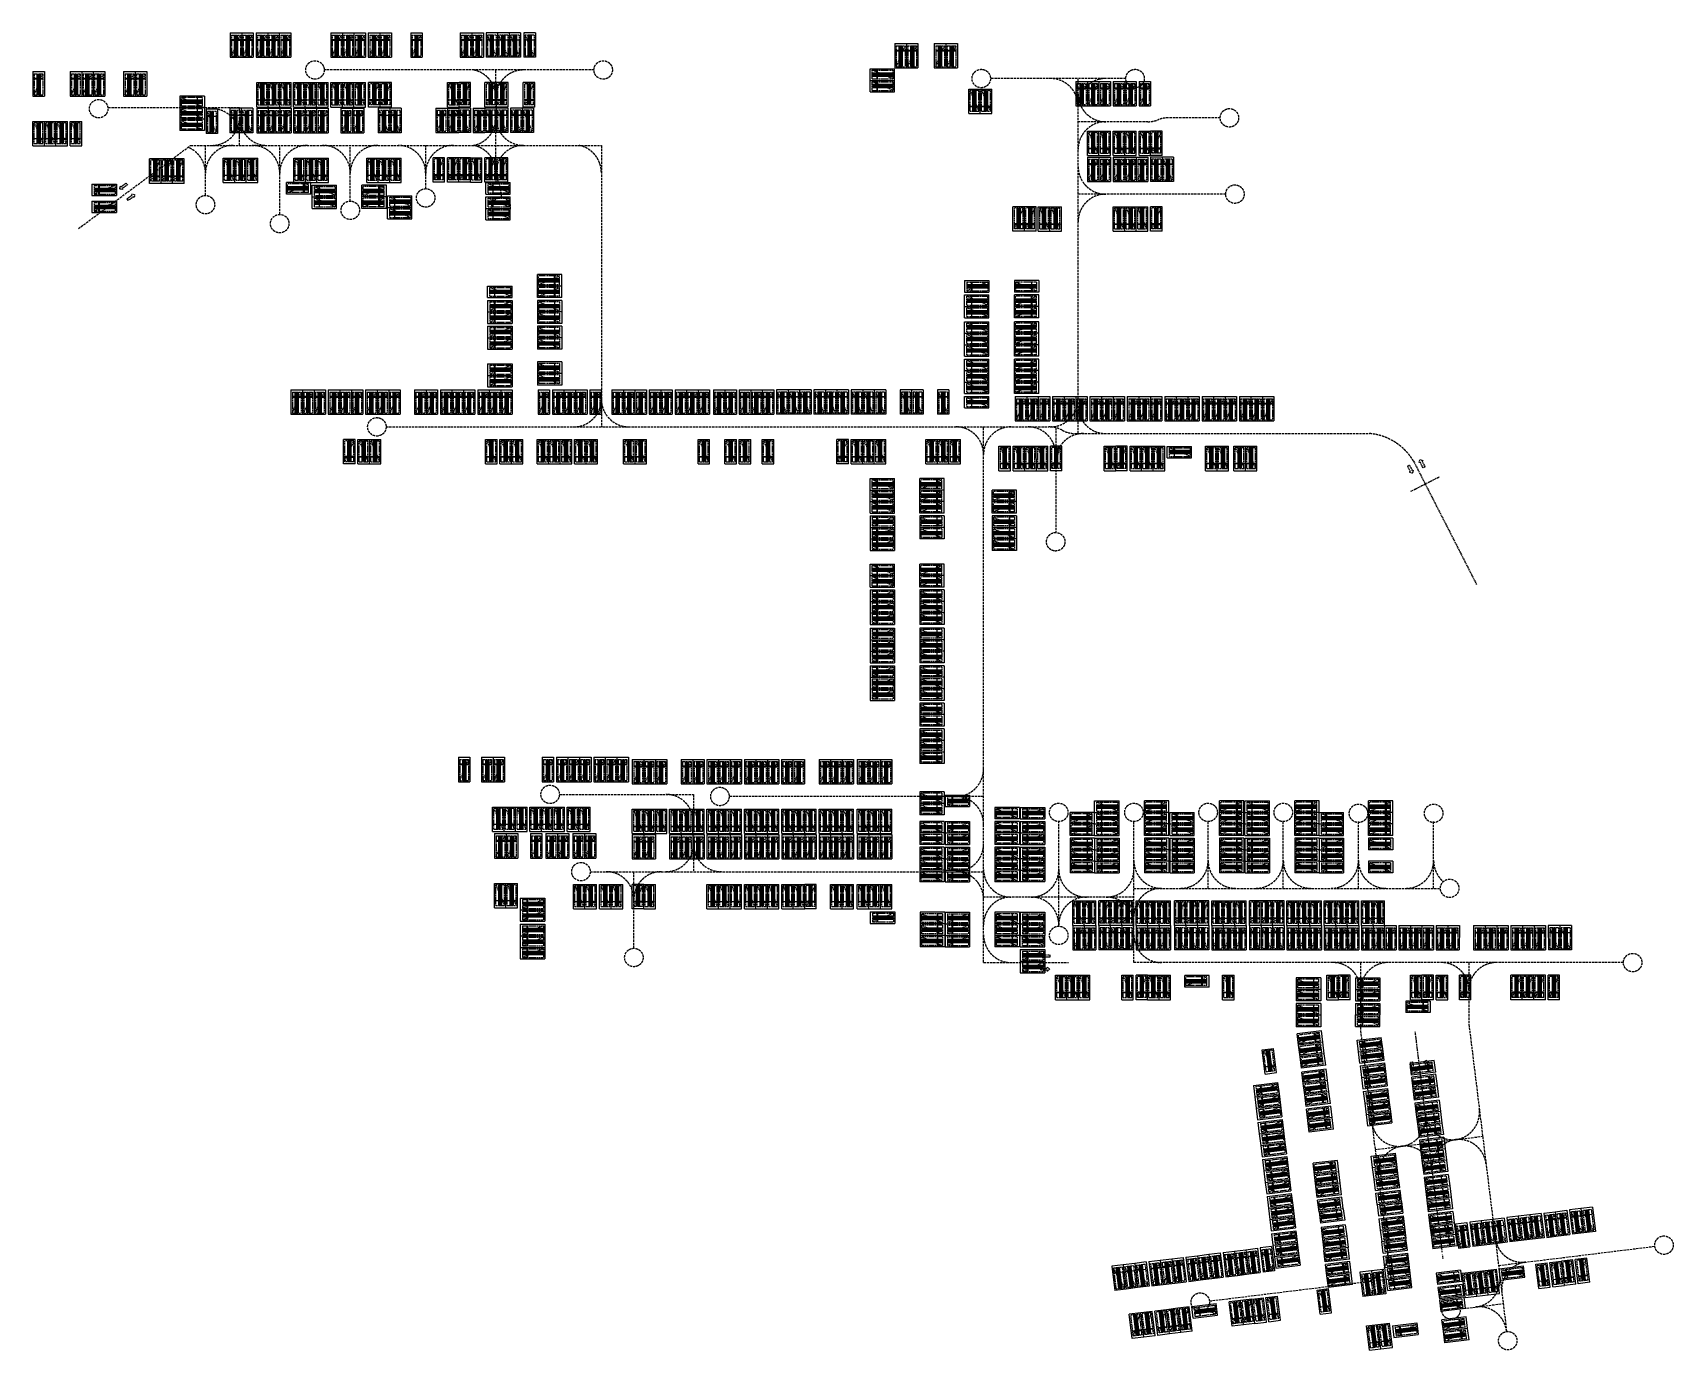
# Model space of a CAD drawing. Extents: x -1338203 to 1886333, y -530034 to 1031844.
# Drawn here: x 1530606 to 1886333, y 770 to 286350 of the extents above; entities that cross this region are included whole.
import ezdxf

# ---------------------------------------------------------------- set-up
doc = ezdxf.new("R2010")
doc.units = 0
doc.header["$LTSCALE"] = 1000
doc.header["$MEASUREMENT"] = 0
doc.linetypes.add('A-001-平面B2$0$__DASH', pattern=[0.35, 0.25, -0.1])
doc.linetypes.add('A-001-平面参照B1$0$DASH', pattern=[0.35, 0.25, -0.1])
for name, color, linetype in [('A-001-平面参照B1$0$0A-P-PKNG-LINE', 9, 'Continuous'), ('A-001-车位参照B1$0$A-001-车位参照B1$0$0A-P-PKNG-CAR(A)', 43, 'Continuous'), ('p-a-regular', 5, 'Continuous')]:
    doc.layers.add(name, color=color, linetype=linetype)

# ---------------------------------------------------------------- blocks, each defined once
blk = doc.blocks.new('A-001-平面参照B1')
at = {"layer": 'A-001-平面参照B1$0$0A-P-PKNG-LINE', "linetype": 'A-001-平面参照B1$0$DASH', "ltscale": 2}
for p, q in [((990921, -107410), (990921, -30450)), ((774126, -62986), (798465, -44940)), ((865785, -55503), (865785, -56240)), ((970421, -222093), (970421, -105960)), ((878427, -185636), (907521, -185636)), ((907521, -185636), (907521, -202386)), ((970421, -186086), (915243, -186086)), ((885105, -202386), (970421, -202386)), ((894581, -218993), (894581, -202386)), ((970421, -222093), (988871, -222093)), ((1075670, -222090), (1075670, -235503)), ((1075670, -235503), (1083846, -302081)), ((1055324, -262621), (1078648, -259756))]:
    blk.add_line(p, q, dxfattribs=at)
at = {"layer": 'A-001-平面参照B1$0$0A-P-PKNG-LINE', "linetype": 'A-001-平面参照B1$0$DASH'}
blk.add_line((1063665, -113401), (1077322, -140120), dxfattribs=at)
at = {"layer": 'A-001-平面参照B1$0$0A-P-PKNG-LINE', "linetype": 'A-001-平面参照B1$0$DASH', "ltscale": 2}
for points in [[(885929, -28590), (827431, -28590)], [(864671, -50940), (864671, -28590)], [(1001272, -30450), (971914, -30450)], [(809076, -44940), (809076, -36790), (780521, -36790)], [(798465, -44940), (887533, -44940), (887533, -105960)], [(801685, -55795), (801685, -44940)], [(817785, -59902), (817785, -44939)], [(833085, -57009), (833085, -44940)], [(849435, -54321), (849435, -44940)], [(1022921, -55510), (990921, -55510)], [(986065, -106144), (986065, -128874)], [(986721, -214194), (986721, -191540)], [(1109171, -222090), (1003021, -222090), (1003021, -191540)], [(1019121, -206000), (1019121, -191540)], [(1035421, -206000), (1035421, -191540)], [(1051721, -206000), (1051721, -191540)], [(1068021, -206000), (1068021, -191540)], [(1003021, -206000), (1069491, -206000)], [(1003021, -207893), (970421, -207893)], [(1052171, -222090), (1052171, -236949), (1058762, -290623)], [(1082087, -287759), (1115983, -283596)], [(1019399, -295457), (1058762, -290623)], [(1073774, -297172), (1083103, -296027)]]:
    blk.add_lwpolyline(points, dxfattribs=at)
for points in [[(1021736, -38967), (1010479, -38967, 0.0945352), (1008271, -39389, -0.0945352), (1006062, -39810), (990921, -39810)], [(840852, -105960), (984590, -105960, -0.1248118), (987449, -106685, 0.1248118), (990308, -107410), (1054121, -107410)]]:
    blk.add_lwpolyline(points, format="xyb", dxfattribs=at)
at = {"layer": 'A-001-平面参照B1$0$0A-P-PKNG-LINE', "linetype": 'A-001-平面参照B1$0$DASH'}
for points in [[(783090, -54418), (783213, -53747), (783352, -53934), (784479, -53098), (784756, -53472), (783629, -54308), (783768, -54495)], [(786324, -55587), (786201, -56258), (786062, -56071), (784935, -56907), (784658, -56533), (785785, -55697), (785647, -55510)], [(1065077, -113053), (1065718, -113286), (1065511, -113391), (1066150, -114641), (1065735, -114853), (1065096, -113603), (1064890, -113709)], [(1063422, -116035), (1062781, -115803), (1062988, -115697), (1062349, -114448), (1062764, -114236), (1063402, -115485), (1063609, -115379)], [(982855, -220661), (983354, -220196), (983354, -220428), (984757, -220428), (984757, -220894), (983354, -220894), (983354, -221126)], [(984757, -223526), (984258, -223992), (984258, -223759), (982855, -223759), (982855, -223294), (984258, -223293), (984258, -223061)], [(1063463, -245541), (1062940, -245103), (1063171, -245074), (1063000, -243682), (1063462, -243625), (1063633, -245018), (1063864, -244989)], [(1066386, -243266), (1066909, -243704), (1066678, -243732), (1066849, -245125), (1066387, -245182), (1066216, -243789), (1065985, -243817)], [(1067835, -281146), (1067313, -280708), (1067543, -280680), (1067372, -279287), (1067835, -279230), (1068006, -280623), (1068236, -280595)], [(1070759, -278871), (1071282, -279309), (1071051, -279338), (1071222, -280730), (1070760, -280787), (1070589, -279394), (1070358, -279423)]]:
    blk.add_lwpolyline(points, close=True, dxfattribs=at)
for points in [[(1063071, -119929), (1069304, -116743)], [(1067286, -263633), (1064039, -237079)], [(1069895, -284876), (1067286, -263633)], [(1070072, -286317), (1069964, -285437)]]:
    blk.add_lwpolyline(points, dxfattribs=at)
at = {"layer": 'A-001-平面参照B1$0$0A-P-PKNG-LINE', "linetype": 'A-001-平面参照B1$0$DASH', "ltscale": 2}
for centre in [(825431, -28590), (887929, -28590), (969914, -30450), (1003272, -30450), (778521, -36990), (1023736, -38967), (801685, -57795), (849435, -56321), (865785, -58240), (1024921, -55510), (817785, -61902), (833085, -59009), (838852, -105960), (986065, -130874), (876427, -185636), (913243, -186086), (986721, -189540), (1003021, -189540), (1019121, -189540), (1035421, -189540), (1051721, -189740), (1068021, -189740), (883105, -202386), (1071491, -206000), (986721, -216194), (894581, -220993), (1111171, -222090), (1117968, -283353), (1017414, -295700), (1071789, -297416), (1084090, -304066)]:
    blk.add_circle(centre, 2000, dxfattribs=at)
for centre, radius, start, end in [((858671, -34494), 6000, 0, 79.72739), ((870671, -34590), 6000, 90, 180), ((984921, -36447), 6000, 0, 90), ((996921, -36447), 6000, 90, 180), ((996921, -33810), 6000, 180, 270), ((803076, -42990), 6000, 0, 90), ((803076, -38940), 6000, 270, 0), ((815076, -38940), 6000, 180, 270), ((858671, -39036), 6000, 280.27261, 0), ((870671, -38940), 6000, 180, 270), ((996921, -45810), 6000, 90, 180), ((795685, -50940), 6000, 0, 68.38067), ((807685, -50940), 6000, 90, 180), ((811785, -50940), 6000, 0, 90), ((823785, -50940), 6000, 90, 180), ((827085, -50940), 6000, 0, 90), ((839085, -50940), 6000, 90, 180), ((843435, -50940), 6000, 0, 90), ((855435, -50940), 6000, 90, 180), ((858671, -50844), 6000, 0, 79.72739), ((870671, -50940), 6000, 90, 180), ((881533, -50844), 6000, 0, 79.72739), ((996921, -49513), 6000, 180, 270), ((870656, -50422), 6000, 180, 205.05257), ((859785, -55503), 6000, 0, 25.05257), ((996921, -61507), 6000, 90, 180), ((881533, -99960), 6000, 270, 360), ((893533, -99960), 6000, 180, 270), ((984878, -99967), 6000, 270, 0), ((996921, -101410), 6000, 180, 270), ((964421, -111960), 6000, 0, 90), ((976421, -111960), 6000, 90, 180), ((980065, -111960), 6000, 0, 90), ((992065, -113410), 6000, 90, 180), ((1053047, -119718), 12355, 30.75043, 85.01474), ((964421, -180086), 6000, 270, 0), ((901521, -191636), 6000, 0, 90), ((964421, -192086), 6000, 0, 90), ((901521, -196386), 6000, 270, 0), ((913521, -196386), 6000, 180, 270), ((964421, -196386), 6000, 270, 0), ((888581, -208386), 6000, 0, 90), ((900581, -208386), 6000, 90, 180), ((964421, -208386), 6000, 0, 90), ((976421, -201893), 6000, 180, 270), ((980721, -201893), 6000, 270, 0), ((992721, -201893), 6000, 180, 270), ((997021, -201893), 6000, 270, 0), ((1009021, -200000), 6000, 180, 270), ((1013121, -200000), 6000, 270, 0), ((1025121, -200000), 6000, 180, 270), ((1029421, -200000), 6000, 270, 0), ((1041421, -200000), 6000, 180, 270), ((1045721, -200000), 6000, 270, 0), ((1057721, -200000), 6000, 180, 270), ((1062021, -200000), 6000, 270, 0), ((1074021, -200000), 6000, 180, 229.34077), ((1009021, -212000), 6000, 90, 180), ((976421, -213893), 6000, 90, 180), ((980721, -213893), 6000, 0, 90), ((992721, -213893), 6000, 90, 180), ((997021, -213893), 6000, 0, 90), ((976421, -216093), 6000, 180, 270), ((1009021, -216093), 6000, 180, 270), ((1046171, -228090), 6000, 0, 90), ((1058171, -228090), 6000, 90, 180), ((1069670, -228090), 6000, 0, 90), ((1081670, -228090), 6000, 90, 180), ((1060299, -255965), 6000, 277.00141, 7.00141), ((1072210, -254502), 6000, 187.00141, 277.00141), ((1071962, -254533), 6000, 277.00141, 7.00141), ((1060547, -255934), 6000, 187.00141, 277.00141), ((1062010, -267845), 6000, 97.00141, 187.00141), ((1061762, -267875), 6000, 7.00141, 97.00141), ((1073673, -266413), 6000, 97.00141, 187.00141), ((1073424, -266443), 6000, 7.00141, 97.00141), ((1087311, -281072), 6000, 187.00141, 277.00141), ((1052076, -285399), 6000, 277.00141, 7.00141), ((1088774, -292982), 6000, 97.00141, 187.00141), ((1076416, -290803), 6000, 277.00141, 7.00141), ((1077879, -302713), 6000, 7.00141, 97.00141)]:
    blk.add_arc(centre, radius, start, end, dxfattribs=at)
blk = doc.blocks.new('A-001-车位参照B1$0$A-001-车位参照B1$0$A-001-车位参照B1$0$A$C55E63F02')
for p, q in [((0, -5300), (0, 0)), ((0, 0), (2500, 0)), ((2500, -5300), (2500, 0)), ((0, -5300), (2500, -5300))]:
    blk.add_line(p, q)
at = {"linetype": 'A-001-平面B2$0$__DASH'}
for p, q in [((300, -250), (2200, -250)), ((300, -4800), (300, -250)), ((2200, -4800), (2200, -250)), ((300, -4800), (2200, -4800))]:
    blk.add_line(p, q, dxfattribs=at)
blk.add_lwpolyline([(300, -250), (2200, -4800)], dxfattribs=at)
blk.add_lwpolyline([(2200, -3800), (300, -3800), (300, -3700), (2200, -3700)], close=True)
at = {"layer": 'p-a-regular', "ltscale": 0.002, "const_width": 1000}
blk.add_lwpolyline([(1250, -250), (1250, -4800)], dxfattribs=at)
blk = doc.blocks.new('A-001-车位参照B1$0$A-001-车位参照B1$0$A-001-车位参照B1$0$ddd')
for p, q in [((0, 2500), (5300, 2500)), ((0, 2500), (0, 0)), ((0, 0), (5300, 0)), ((5300, 2500), (5300, 0))]:
    blk.add_line(p, q)
at = {"linetype": 'A-001-平面B2$0$__DASH'}
for p, q in [((500, 2200), (500, 300)), ((500, 2200), (5050, 2200)), ((500, 300), (5050, 300)), ((5050, 2200), (5050, 300))]:
    blk.add_line(p, q, dxfattribs=at)
blk.add_lwpolyline([(5050, 2200), (500, 300)], dxfattribs=at)
blk.add_lwpolyline([(1500, 300), (1500, 2200), (1600, 2200), (1600, 300)], close=True)
at = {"layer": 'p-a-regular', "ltscale": 0.002, "const_width": 1000}
blk.add_lwpolyline([(500, 1250), (5050, 1250)], dxfattribs=at)

msp = doc.modelspace()

# ---------------------------------------------------------------- block references
msp.add_blockref('A-001-平面参照B1', (766365.4, 306889.1))
at = {"layer": 'A-001-车位参照B1$0$A-001-车位参照B1$0$0A-P-PKNG-CAR(A)', "linetype": 'Continuous', "xscale": -1}
for p, rotation in [((1575927.9, 286349.2), 89.99727645939184), ((1578427.9, 286349.1), 89.99727645939184), ((1581556.7, 286349.1), 89.99727645939184), ((1584056.7, 286349.1), 89.99727645939184), ((1586556.7, 286349.1), 89.99727645939184), ((1597756.7, 286349.1), 89.99727645939184), ((1600256.7, 286349.1), 89.99727645939184), ((1602756.7, 286349.1), 89.99727645939184), ((1605856.7, 286349.1), 89.99727645939184), ((1608356.7, 286349.1), 89.99727645939184), ((1615056.7, 286349), 89.99727645939184), ((1625806.2, 286349.3), 89.99727645939184), ((1628306.7, 286349.2), 89.99727645939184), ((1720056.9, 284039.1), 89.99727645939184), ((1722556.9, 284039.1), 89.99727645939184), ((1728597, 284039), 89.99727645939184), ((1731097, 284039.1), 89.99727645939184), ((1533106.7, 277949.1), 89.99727645939184), ((1541206.7, 277949.1), 89.99727645939184), ((1543706.7, 277949.1), 89.99727645939184), ((1546206.7, 277949.1), 89.99727645939184), ((1552806.7, 277949.1), 89.99727645939184), ((1555306.7, 277949.1), 89.99727645939184), ((1712156.6, 278549.3), 179.9972764593919), ((1603408.9, 270250.9), 269.9624378613963), ((1605908.9, 270252.3), 269.9624378613963), ((1623056.3, 270251.8), 269.9972764593919), ((1628656.3, 270249.1), 269.9972764593919), ((1631156.3, 270249), 269.9972764593919), ((1636976.5, 270249), 269.9972764593919), ((1712156.5, 276049.3), 179.9972764593919), ((1759306.7, 275829.5), 89.99727645939184), ((1761806.7, 275829.3), 89.99727645939184), ((1764306.7, 275829.2), 89.99727645939184), ((1767406.7, 275829.2), 89.99727645939184), ((1769906.7, 275829.2), 89.99727645939184), ((1773006.7, 275829.2), 89.99727645939184), ((1567816.6, 270149.1), 359.9972764729384), ((1567816.6, 267649.1), 359.9972764729384), ((1567816.6, 265149.1), 359.9972764729384), ((1581656.9, 269999.2), 89.99727645939184), ((1584156.9, 269999.2), 89.99727645939184), ((1586656.9, 269999.2), 89.99727645939184), ((1589656.7, 269999.2), 89.99727645939184), ((1592156.7, 269999.2), 89.99727645939184), ((1594656.7, 269999.3), 89.99727645939184), ((1599907.1, 269995), 89.99727645939184), ((1602407.1, 269995), 89.99727645939184), ((1620506.2, 270049.2), 89.99727645939184), ((1623006.7, 270049.1), 89.99727645939184), ((1628606.7, 270049.1), 89.99727645939184), ((1773006.7, 259729.1), 269.997276459392), ((1555906.5, 253699.3), 269.9972764593919), ((1558406.5, 253699.2), 269.9972764593919), ((1560906.5, 253699.1), 269.9972764593919), ((1617406.5, 253949), 269.9972764593919), ((1620506.7, 253949), 269.9972764593919), ((1623006.7, 253948.9), 269.9972764593919), ((1628606.7, 253949), 269.9972764593919), ((1631106.7, 253948.9), 269.9972764593919), ((1761806.7, 259429.2), 89.99727645939184), ((1764306.7, 259429.1), 89.99727645939184), ((1767406.7, 259429.1), 89.99727645939184), ((1769906.7, 259429.1), 89.99727645939184), ((1772406.7, 259429.1), 89.99727645939184), ((1591170.5, 253299.1), 179.9972764593919), ((1628856.3, 253893.8), 179.997276459392), ((1591170.5, 250799.1), 179.9972764593919), ((1607520.4, 250995.6), 179.9972764593919), ((1628856.2, 250793.8), 179.997276459392), ((1607520.6, 248495.8), 179.9972764593919), ((1628856.1, 248293.8), 179.997276459392), ((1743156.7, 243329.2), 269.9972764593919), ((1745656.7, 243329.1), 269.9972764593919), ((1773007.1, 243329.1), 270.002723522998), ((1629226.6, 231445), 179.9972764593919), ((1748756.8, 230128.8), 359.9972764593934), ((1645326.9, 225844.6), 359.9972764593918), ((1732657.1, 229529.3), 179.9972764593943), ((1645326.8, 223344.6), 359.9972764593918), ((1732657, 227029.3), 179.9972764593943), ((1645326.8, 220244.6), 359.9972764593918), ((1732657, 221229.3), 179.9972764593943), ((1732657.2, 223729.3), 179.9972764593943), ((1645326.8, 217744.6), 359.9972764593918), ((1732656.9, 218729.3), 179.9972764593943), ((1645326.8, 212494.6), 359.9972764593918), ((1732656.8, 215629.3), 179.9972764593943), ((1645326.7, 209994.6), 359.9972764593918), ((1732656.8, 213129.3), 179.9972764593943), ((1732657, 210629.3), 179.9972764593943), ((1589086.7, 208979.1), 89.99727645939184), ((1591586.7, 208979.1), 89.99727645939184), ((1594086.7, 208979.1), 89.99727645939184), ((1597186.7, 208979.1), 89.99727645939184), ((1599686.7, 208979.1), 89.99727645939184), ((1602186.7, 208979.1), 89.99727645939184), ((1605286.7, 208979.1), 89.99727645939184), ((1607786.7, 208979.1), 89.99727645939184), ((1610286.7, 208979.1), 89.99727645939184), ((1615886.7, 208979.1), 89.99727645939184), ((1618386.7, 208979.1), 89.99727645939184), ((1621486.7, 208979.1), 89.99727645939184), ((1623986.7, 208979.1), 89.99727645939184), ((1626486.7, 208979.1), 89.99727645939184), ((1629586.7, 208979.1), 89.99727645939184), ((1632086.7, 208979.1), 89.99727645939184), ((1634586.7, 208979.1), 89.99727645939184), ((1642686.7, 208979.1), 89.99727645939184), ((1645786.7, 208979.1), 89.99727645939184), ((1648286.7, 208979.1), 89.99727645939184), ((1650786.7, 208979), 89.99727645939184), ((1653886.7, 208979.1), 89.99727645939184), ((1658686.7, 208979.2), 89.99727645939184), ((1661186.7, 208979.1), 89.99727645939184), ((1663686.7, 208979.1), 89.99727645939184), ((1666786.7, 208979.1), 89.99727645939184), ((1669286.7, 208979.1), 89.99727645939184), ((1672386.7, 208979.1), 89.99727645939184), ((1674886.7, 208979.1), 89.99727645939184), ((1677386.7, 208978.9), 89.99727645939184), ((1680686.7, 208979.1), 89.99727645939184), ((1683186.7, 208979.1), 89.99727645939184), ((1686286.7, 208979.1), 89.99727645939184), ((1688786.7, 208979.1), 89.99727645939184), ((1691286.7, 208978.9), 89.99727645939184), ((1732656.8, 207529.3), 179.9972764593943), ((1746156.7, 207529.5), 89.99727645939184), ((1748656.7, 207529.5), 89.99727645939184), ((1751156.7, 207529.5), 89.99727645939184), ((1754256.7, 207529.1), 89.99727645939184), ((1756756.7, 207529.1), 89.99727645939184), ((1759256.7, 207529.1), 89.99727645939184), ((1762356.7, 207529.1), 89.99727645939184), ((1764856.7, 207529.1), 89.99727645939184), ((1767356.7, 207529.1), 89.99727645939184), ((1770456.7, 207529.1), 89.99727645939184), ((1772956.7, 207529.1), 89.99727645939184), ((1775456.7, 207529.1), 89.99727645939184), ((1778556.7, 207529.1), 89.99727645939184), ((1781056.7, 207529.1), 89.99727645939184), ((1783556.7, 207529.1), 89.99727645939184), ((1786656.7, 207529.1), 89.99727645939184), ((1789156.7, 207529.1), 89.99727645939184), ((1791656.7, 207529.1), 89.99727645939184), ((1794756.7, 207529.1), 89.99727645939184), ((1797256.7, 207529), 89.99727645939184), ((1799756.7, 207528.8), 89.99727645939184), ((1597987.1, 192878.8), 270.0027235228901), ((1704986.7, 192879.1), 269.9972764593919), ((1751276.7, 191429.1), 269.9972764593918), ((1765456.7, 191429.1), 269.9972764593918), ((1776606.7, 196699.2), 179.9972764593919), ((1712156.7, 189739), 179.9972764593919), ((1712156.6, 187239), 179.9972764593919), ((1712156.5, 184739), 179.9972764593919), ((1728256.5, 179138.9), 359.9972764593919), ((1743956.2, 179138.7), 359.9972764593919), ((1728256.6, 176638.8), 359.9972764593919), ((1743956, 176638.7), 359.9972764593919), ((1743955.9, 174138.7), 359.9972764593919), ((1712157.3, 171189.3), 179.9972764593919), ((1712157.1, 168689.3), 179.9972764593919), ((1728256.8, 163089.3), 359.9972764593919), ((1728256.5, 158089.3), 359.9972764593919), ((1728256.6, 160589.3), 359.9972764593919), ((1760856.7, 119849.1), 179.9972764593919), ((1793457, 119849.1), 179.9972764593919), ((1760856.7, 117349.1), 179.9972764593919), ((1760856.7, 114849.1), 179.9972764593919), ((1777156.7, 117349.1), 179.9972764593919), ((1777156.7, 114849.1), 179.9972764593919), ((1793456.7, 114849.1), 179.9972764593919), ((1793456.8, 117349.1), 179.9972764593919), ((1809556.7, 117349.1), 179.9972764593919), ((1809556.7, 114849.1), 179.9972764593919), ((1663106.7, 112553.2), 89.99727645939184), ((1665606.7, 112553.2), 89.99727645939184), ((1671206.7, 112553.2), 89.99727645939184), ((1673706.7, 112553.2), 89.99727645939184), ((1676206.7, 112553.1), 89.99727645939184), ((1679306.7, 112553.2), 89.99727645939184), ((1681806.7, 112553.2), 89.99727645939184), ((1684306.7, 112553.2), 89.99727645939184), ((1687406.7, 112553.2), 89.99727645939184), ((1689906.7, 112553.2), 89.99727645939184), ((1692406.7, 112553.2), 89.99727645939184), ((1695506.7, 112553.2), 89.99727645939184), ((1698006.7, 112553.2), 89.99727645939184), ((1700506.7, 112553.2), 89.99727645939184), ((1703606.7, 112553.2), 89.99727645939184), ((1706106.7, 112553.2), 89.99727645939184), ((1708606.7, 112553.2), 89.99727645939184), ((1760856.7, 109249.1), 359.9972764593919), ((1776956.7, 109249.1), 359.9972764593919), ((1793256.7, 109249.1), 359.9972764593919), ((1809556.7, 109249.1), 359.9972764593919), ((1825556.7, 109249.1), 359.9972764593919), ((1760856.7, 106749.1), 359.9972764593919), ((1760856.7, 104249.1), 359.9972764593919), ((1776956.7, 106749.1), 359.9972764593919), ((1776956.7, 104249.1), 359.9972764593919), ((1793256.7, 106749.1), 359.9972764593919), ((1793256.7, 104249.1), 359.9972764593919), ((1809556.7, 106749.1), 359.9972764593919), ((1809556.7, 104249.1), 359.9972764593919), ((1825556.7, 104249.1), 359.9972764593919), ((1660606.2, 96453.2), 269.9972764593919), ((1698006.2, 96453.2), 269.9972764593919), ((1761756.7, 92849.1), 269.9972764593918), ((1764256.7, 92849.1), 269.9972764593918), ((1766756.7, 92849.1), 269.9972764593918), ((1778156.7, 92849), 269.9972764593918), ((1780656.7, 92849), 269.9972764593918), ((1783156.7, 92849), 269.9972764593918), ((1794456.7, 92849), 269.9972764593918), ((1796956.7, 92849), 269.9972764593918), ((1799456.7, 92849), 269.9972764593918), ((1758606.7, 92849.1), 89.99727645939184), ((1761106.7, 92849.1), 89.99727645939184), ((1772356.7, 92849.1), 89.99727645939184), ((1774856.7, 92849.1), 89.99727645939184), ((1777356.7, 92849.1), 89.99727645939184), ((1788756.7, 92849.1), 89.99727645939184), ((1791256.7, 92849.1), 89.99727645939184), ((1793756.7, 92849.1), 89.99727645939184), ((1805056.7, 92849.1), 89.99727645939184), ((1807556.7, 92849.1), 89.99727645939184), ((1810056.7, 92849.1), 89.99727645939184), ((1813156.7, 92849.1), 89.99727645939184), ((1815656.7, 92849.1), 89.99727645939184), ((1818156.7, 92849.1), 89.99727645939184), ((1821256.7, 92849.1), 89.99727645939184), ((1823756.7, 92849.1), 89.99727645939184), ((1826256.7, 92849.1), 89.99727645939184), ((1829356.7, 92849.1), 89.99727645939184), ((1831856.7, 92849.1), 89.99727645939184), ((1834356.7, 92849.1), 89.99727645939184), ((1837456.7, 92849.1), 89.99727645939184), ((1839956.7, 92849.1), 89.99727645939184), ((1845556.7, 92849.1), 89.99727645939184), ((1848056.7, 92849.1), 89.99727645939184), ((1850556.7, 92849.1), 89.99727645939184), ((1853656.7, 92849.1), 89.99727645939184), ((1856156.7, 92849.1), 89.99727645939184), ((1858656.7, 92849.1), 89.99727645939184), ((1744756.7, 90695.6), 179.9972764593919), ((1769856.7, 76749.1), 269.9972764593918), ((1813753.8, 76749.1), 270), ((1831857.1, 76749.1), 270), ((1839956.7, 76749.1), 270), ((1851106.9, 76749.1), 270), ((1853606.9, 76749.1), 270), ((1856106.9, 76749.1), 270), ((1859207, 76749.1), 270), ((1809907, 78989.1), 359.9999999999999), ((1809907, 76489.1), 359.9999999999999), ((1809907, 73389.1), 359.9999999999999), ((1809907.1, 70889.1), 359.9999999999999), ((1817406.6, 73438.8), 180), ((1817769.2, 67940.1), 186.9999964221731), ((1818074.5, 65458.6), 186.9999964221731), ((1835887.3, 52481.1), 7.0010600372928), ((1836192, 49999.8), 7.0010600372928), ((1836496.7, 47518.4), 7.0010600372928), ((1836874.9, 44441.6), 7.0010600372928), ((1820852.6, 42826.1), 187.0014062707245), ((1837179.7, 41960.2), 7.0010600372928), ((1821157.4, 40344.8), 187.0014062707245), ((1837484.4, 39478.8), 7.0010600372928), ((1821462.1, 37863.4), 187.0014062707245), ((1837862.6, 36402), 7.0010600372928), ((1838167.3, 33920.6), 7.0010600372928), ((1821835.3, 34824.2), 187.0014062707245), ((1838472.1, 31439.3), 7.0010600372928), ((1815099.9, 28960), 7.001406270722966), ((1838849.9, 28362.4), 7.0010600372928), ((1860767.4, 30789.7), 97.0014062686965), ((1863248.8, 31094.4), 97.0014062686965), ((1815525.1, 25497.9), 7.001406270722966), ((1815829.8, 23016.6), 7.001406270722966), ((1823127.5, 24302.7), 187.0014062707042), ((1839154.6, 25881), 7.0010600372928), ((1839459.3, 23399.7), 7.0010600372928), ((1841611.4, 28437.1), 97.00140626869307), ((1785631.9, 21562.3), 97.0014062687045), ((1788113.3, 21867.1), 97.0014062687045), ((1791190.2, 22244.9), 97.0014062687045), ((1793671.5, 22549.7), 97.0014062687045), ((1796152.9, 22854.4), 97.0014062687045), ((1823515, 21147), 187.0014062707042), ((1775111, 20270.3), 97.0014062687045), ((1777592.3, 20575), 97.0014062687045), ((1780073.7, 20879.7), 97.0014062687045), ((1783150.6, 21257.6), 97.0014062687045), ((1823819.8, 18665.6), 187.0014062707042), ((1840514.5, 15627.9), 7.001406270706898), ((1848585.3, 18412.6), 186.9999964001308), ((1862730.2, 14808.1), 277.0014062686996), ((1865757.2, 15181.5), 277.0014062686996), ((1824124.5, 16184.2), 187.0014062707042), ((1840892.3, 12550.5), 7.001406270706898), ((1781936.3, 10225), 187.001406268704), ((1790671.3, 5960.3), 277.0014062687041), ((1793152.6, 6265), 277.0014062687041), ((1841233.8, 9771.4), 7.001406270706898), ((1769033, 3302.7), 277.0014062687041), ((1771514.4, 3607.5), 277.0014062687041), ((1774591.2, 3985.3), 277.0014062687041), ((1777072.6, 4290.1), 277.0014062687041), ((1779554, 4594.8), 277.0014062687041)]:
    msp.add_blockref('A-001-车位参照B1$0$A-001-车位参照B1$0$A-001-车位参照B1$0$ddd', p, dxfattribs=dict(at, rotation=rotation))
at = {"layer": 'A-001-车位参照B1$0$A-001-车位参照B1$0$0A-P-PKNG-CAR(A)', "linetype": 'Continuous'}
for p, rotation in [((1628896.5, 286349.2), 270.0027235406081), ((1631396.5, 286349.1), 270.0027235406081), ((1633896.5, 286349.2), 270.0027235406081), ((1637096.5, 286349.3), 270.0027235406081), ((1581656.9, 270249.1), 90.00272354060814), ((1584156.9, 270249.1), 90.00272354060814), ((1586656.9, 270249.1), 90.00272354060814), ((1589656.7, 270249), 90.00272354060814), ((1592156.7, 270249.1), 90.00272354060814), ((1594656.7, 270249.1), 90.00272354060814), ((1597756.7, 270249.1), 90.00272354060814), ((1600256.7, 270249.1), 90.00272354060814), ((1602756.7, 270249.1), 90.00272354060814), ((1623056.3, 270251.8), 90.00272354060814), ((1736056.9, 268839.2), 90.00272354060814), ((1738556.9, 268839.3), 90.00272354060814), ((1533106.7, 261849.1), 90.00272354060814), ((1535606.7, 261849.1), 90.00272354060814), ((1538106.7, 261849.1), 90.00272354060814), ((1541206.7, 261849.1), 90.00272354060814), ((1568166.4, 269799.1), 270.0027235406081), ((1573306.5, 269999.2), 270.0027235406081), ((1575806.5, 269999.2), 270.0027235406081), ((1605508.8, 270002.3), 269.9678849426125), ((1608008.8, 270000.9), 269.9678849426125), ((1623006.7, 270049.1), 270.0027235406081), ((1628606.7, 270049.1), 270.0027235406081), ((1631106.7, 270049), 270.0027235406081), ((1634206.7, 270049.1), 270.0027235406081), ((1636706.7, 270049), 270.0027235406081), ((1761806.7, 259729), 90.00272354060814), ((1764306.7, 259729.1), 90.00272354060814), ((1767406.7, 259729.1), 90.00272354060814), ((1769906.7, 259729.1), 90.00272354060814), ((1773006.7, 259729.1), 90.00272354060814), ((1574407, 253898.6), 90.00272354060812), ((1576907, 253898.7), 90.00272354060812), ((1579407, 253898.7), 90.00272354060812), ((1589707.1, 253898.9), 90.00272354060812), ((1592207.1, 253899), 90.00272354060812), ((1594707.1, 253899.1), 90.00272354060812), ((1605506.9, 253899), 90.00272354060812), ((1608006.9, 253899.1), 90.00272354060812), ((1610506.9, 253899.2), 90.00272354060812), ((1628007.2, 253948.9), 90.00272354060814), ((1773006.7, 259429.1), 270.0027235406079), ((1775506.7, 259429.1), 270.0027235406079), ((1543420.8, 251048.9), 0.002723557760292364), ((1590920.7, 253899.4), 180.0027235406079), ((1607270.7, 253299.1), 180.0027235406079), ((1543420.8, 247369), 0.002723557760292364), ((1607270.7, 250799.1), 180.0027235406079), ((1751156.7, 243329.1), 90.00272354060814), ((1753656.7, 243329.1), 90.00272354060814), ((1767406.7, 243329.1), 90.00272354060814), ((1769906.7, 243329.1), 90.00272354060814), ((1772406.7, 243329), 90.00272354060814), ((1645326.8, 233945), 180.0027235406082), ((1645326.9, 231445), 180.0027235406082), ((1732656.8, 230128.9), 0.002723540606581221), ((1629226.6, 225844.6), 0.002723540608209705), ((1748756.5, 229529.3), 180.0027235406056), ((1629226.7, 223344.6), 0.002723540608209705), ((1748756.6, 227029.3), 180.0027235406056), ((1629226.7, 220244.6), 0.002723540608209705), ((1748756.5, 223729.3), 180.0027235406056), ((1748756.6, 221229.3), 180.0027235406056), ((1629226.8, 217744.6), 0.002723540608209705), ((1748756.7, 218729.3), 180.0027235406056), ((1629226.6, 212078.6), 0.002723540608209705), ((1748756.9, 215629.3), 180.0027235406056), ((1629226.7, 209578.6), 0.002723540608209705), ((1748756.7, 210629.3), 180.0027235406056), ((1748756.8, 213129.3), 180.0027235406056), ((1691886.7, 208978.9), 270.0027235406081), ((1694386.7, 208978.8), 270.0027235406081), ((1696886.7, 208978.9), 270.0027235406081), ((1699986.7, 208978.9), 270.0027235406081), ((1702486.7, 208978.8), 270.0027235406081), ((1704986.7, 208978.9), 270.0027235406081), ((1708086.7, 208978.9), 270.0027235406081), ((1710586.7, 208978.8), 270.0027235406081), ((1713086.7, 208978.9), 270.0027235406081), ((1718686.7, 208978.8), 270.0027235406081), ((1721186.7, 208978.9), 270.0027235406081), ((1726786.7, 208978.8), 270.0027235406081), ((1603586.7, 192879.1), 90.00272354060814), ((1606086.7, 192879.2), 90.00272354060814), ((1631296.7, 192879.1), 90.00272354060814), ((1634396.7, 192879.1), 90.00272354060814), ((1636896.7, 192879.1), 90.00272354060814), ((1642496.7, 192879.1), 90.00272354060814), ((1644996.7, 192879.1), 90.00272354060814), ((1647496.7, 192879.1), 90.00272354060814), ((1650596.7, 192879.1), 90.00272354060814), ((1653096.7, 192879.1), 90.00272354060814), ((1661196.7, 192879.1), 90.00272354060814), ((1663696.7, 192879), 90.00272354060814), ((1677386.7, 192878.7), 90.00272354060814), ((1683186.7, 192878.9), 90.00272354060814), ((1686286.7, 192878.9), 90.00272354060814), ((1691286.7, 192879.1), 90.00272354060814), ((1710586.7, 192879.1), 90.00272354060814), ((1713086.7, 192879.1), 90.00272354060814), ((1715586.7, 192879.1), 90.00272354060814), ((1726786.7, 192879.1), 90.00272354060814), ((1729286.7, 192879.1), 90.00272354060814), ((1731786.7, 192879.1), 90.00272354060814), ((1742627.3, 191429.1), 90.00272354060814), ((1745726.7, 191429.1), 90.00272354060814), ((1748226.7, 191429.1), 90.00272354060814), ((1750726.7, 191429.1), 90.00272354060814), ((1765457.2, 191429.1), 90.00272354060816), ((1771056.7, 191429.1), 90.00272354060814), ((1773556.7, 191429.1), 90.00272354060814), ((1776056.7, 191429.1), 90.00272354060814), ((1787426.7, 191429.1), 90.00272354060814), ((1789926.7, 191429.1), 90.00272354060814), ((1793556.7, 191429.1), 90.00272354060814), ((1796056.7, 191429.1), 90.00272354060814), ((1728256.8, 189739.5), 180.0027235406079), ((1728256.6, 187239.5), 180.0027235406079), ((1743956, 187238.9), 180.0027235406079), ((1712157.3, 179139.3), 0.002723540608075466), ((1728256.8, 184739.5), 180.0027235406079), ((1743956.2, 184738.9), 180.0027235406079), ((1712157.3, 176639.3), 0.002723540608075466), ((1712157.4, 174139.3), 0.002723540608075466), ((1728256.6, 171189.3), 180.0027235406079), ((1728256.8, 168689.3), 180.0027235406079), ((1712157.1, 163089.3), 0.002723540608130749), ((1712157.3, 160589.3), 0.002723540608130749), ((1712157.4, 158089.3), 0.002723540608130749), ((1744756.7, 115945.6), 0.002723540608177368), ((1776956.7, 119849.1), 180.0027235406079), ((1793256.7, 119849.1), 180.0027235406079), ((1809557, 119849.1), 180.0027235406079), ((1825556.6, 119849.1), 180.0027235406079), ((1744756.7, 112895.6), 0.002723540608177368), ((1760856.7, 117349.1), 180.0027235406079), ((1760856.7, 114849.1), 180.0027235406079), ((1776956.7, 117349.1), 180.0027235406079), ((1776956.7, 114849.1), 180.0027235406079), ((1793256.7, 117349.1), 180.0027235406079), ((1793256.7, 114849.1), 180.0027235406079), ((1809556.7, 114849.1), 180.0027235406079), ((1809556.8, 117349.1), 180.0027235406079), ((1825556.7, 117349.1), 180.0027235406079), ((1825556.7, 114849.1), 180.0027235406079), ((1744756.7, 110395.6), 0.002723540608177368), ((1760856.7, 109249.1), 0.002723540608075588), ((1777156.7, 109249.1), 0.002723540608023906), ((1793456.7, 109249.1), 0.002723540608023906), ((1809556.7, 109249.1), 0.002723540608023906), ((1744756.7, 107345.4), 0.002723540608177368), ((1744756.7, 104845.4), 0.002723540608177368), ((1760856.7, 106749.1), 0.002723540608075588), ((1760856.7, 104249.1), 0.002723540608075588), ((1777156.7, 106749.1), 0.002723540608023906), ((1777156.7, 104249.1), 0.002723540608023906), ((1793456.7, 106749.1), 0.002723540608023906), ((1793456.7, 104249.1), 0.002723540608023906), ((1809556.7, 106749.1), 0.002723540608023906), ((1809556.7, 104249.1), 0.002723540608023906), ((1744756.7, 102345.4), 0.002723540608177368), ((1650326.5, 96453), 90.00272354060814), ((1652826.5, 96453), 90.00272354060814), ((1656027, 96453.2), 90.00272354060814), ((1658527, 96453.3), 90.00272354060814), ((1665606.7, 96453.2), 90.00272354060814), ((1679306.7, 96453.2), 90.00272354060814), ((1681806.7, 96454.7), 90.00272354060814), ((1684306.7, 96454.7), 90.00272354060814), ((1687406.7, 96454.4), 90.00272354060814), ((1689906.7, 96454.4), 90.00272354060814), ((1692406.7, 96454.4), 90.00272354060814), ((1695506.7, 96453.2), 90.00272354060814), ((1698006.7, 96453.2), 90.00272354060814), ((1706106.9, 96453), 90.00272354060814), ((1708606.9, 96453), 90.00272354060814), ((1758606.7, 92849.1), 90.00272354060814), ((1761106.7, 92849.1), 90.00272354060814), ((1772356.7, 92849.1), 90.00272354060814), ((1774856.7, 92849.1), 90.00272354060814), ((1777356.7, 92849.1), 90.00272354060814), ((1788756.7, 92849), 90.00272354060814), ((1791256.7, 92849), 90.00272354060814), ((1793756.7, 92849), 90.00272354060814), ((1805056.7, 92849), 90.00272354060814), ((1807556.7, 92849), 90.00272354060814), ((1810056.7, 92849), 90.00272354060814), ((1813156.7, 92849), 90.00272354060814), ((1815656.7, 92849), 90.00272354060814), ((1818156.7, 92849), 90.00272354060814), ((1821256.7, 92849), 90.00272354060814), ((1823756.7, 92849), 90.00272354060814), ((1744756.7, 93195.6), 0.002723540608177368), ((1744756.7, 90695.6), 0.002723540608177368), ((1761756.7, 92849.1), 270.0027235406079), ((1764256.7, 92849.1), 270.0027235406079), ((1766756.7, 92849.1), 270.0027235406079), ((1778156.7, 92849.1), 270.0027235406079), ((1780656.7, 92849.1), 270.0027235406079), ((1783156.7, 92849.1), 270.0027235406079), ((1794456.7, 92849.1), 270.0027235406079), ((1796956.7, 92849.1), 270.0027235406079), ((1799456.7, 92849.1), 270.0027235406079), ((1859256.7, 92849.1), 270.0027235406079), ((1861756.7, 92849.1), 270.0027235406079), ((1744756.7, 85095.4), 0.002723540608075589), ((1744756.7, 82595.4), 0.002723540608075589), ((1754856.7, 76749.1), 90.00272354060814), ((1757356.7, 76749.1), 90.00272354060814), ((1759856.7, 76749.1), 90.00272354060814), ((1769256.7, 76749.1), 90.00272354060816), ((1774856.7, 76749.1), 90.00272354060814), ((1777356.7, 76749.1), 90.00272354060814), ((1785706.7, 81999.2), 180.0027235406079), ((1791106.8, 76749.2), 90.00272354060814), ((1813753.8, 76749.1), 90), ((1831857.1, 76749.1), 90), ((1837456.7, 76749.1), 90), ((1810057.1, 69990.4), 187.0014062865862), ((1800299.1, 60933.4), 97.00416071788074), ((1810361.7, 67509), 187.0014062865862), ((1810666.4, 65027.6), 187.0014062865862), ((1811077.6, 61713), 187.0014062865862), ((1818756.3, 59898.4), 7.001406286585027), ((1819061, 57417), 7.001406286585027), ((1834528.7, 63547.9), 187.0014062866051), ((1834894.4, 60570.3), 187.0014062866051), ((1795595.4, 55693.9), 7.001406286585027), ((1811382.3, 59231.6), 187.0014062865862), ((1819438.8, 54340.1), 7.001406286585027), ((1835199.2, 58088.9), 187.0014062866051), ((1795900.1, 53212.5), 7.001406286585027), ((1796204.9, 50731.2), 7.001406286585027), ((1811687.1, 56750.3), 187.0014062865862), ((1812065.2, 53673.4), 187.0014062865862), ((1819743.6, 51858.7), 7.001406286585027), ((1796583.9, 47654.4), 7.001406286585027), ((1812369.9, 51192), 187.0014062865862), ((1820048.3, 49377.4), 7.001406286585027), ((1796888.5, 45173), 7.001406286585027), ((1797193.2, 42691.7), 7.001406286585027), ((1797570.7, 39614.8), 7.001406286585027), ((1797875.5, 37133.4), 7.001406286585027), ((1813507.8, 41924.1), 187.0014062865862), ((1813812.5, 39442.8), 187.0014062865862), ((1798180.2, 34652), 7.001406286585027), ((1814117.3, 36961.4), 187.0014062865862), ((1798557.7, 31575.1), 7.001406286585027), ((1798862.4, 29093.7), 7.001406286585027), ((1814490.5, 33922.2), 187.0014062865862), ((1822444.7, 29862), 7.001406286585027), ((1799167.1, 26612.4), 7.001406286585027), ((1822822.7, 26784.6), 7.001406286585027), ((1842206.8, 28510.3), 277.0014062886033), ((1844688.2, 28815), 277.0014062886033), ((1847169.6, 29119.7), 277.0014062886033), ((1850246.4, 29497.6), 277.0014062886033), ((1852727.8, 29802.4), 277.0014062886033), ((1855209.2, 30107.1), 277.0014062886033), ((1863844.3, 31167.6), 277.0014062885989), ((1866325.6, 31472.3), 277.0014062885989), ((1799545, 23535.5), 7.001406286585027), ((1823127.4, 24303.2), 7.001406286585027), ((1796748.4, 22927.5), 277.0014062886033), ((1799849.7, 21054.1), 7.001406286585027), ((1800154.5, 18572.8), 7.001406286585027), ((1815829.9, 23016.1), 187.0014062866051), ((1764590, 18978.2), 277.0014062885936), ((1767071.3, 19282.9), 277.0014062885936), ((1769552.7, 19587.7), 277.0014062885936), ((1816201.9, 19988.9), 187.0014062866051), ((1818404.9, 17650.1), 277.0014062886033), ((1820886.3, 17954.7), 277.0014062886033), ((1843722.7, 12475.5), 97.00140628859708), ((1846204.1, 12780.2), 97.00140628859708), ((1848685.4, 13085), 97.00140628859708), ((1859652.8, 14430.3), 97.00140628859708), ((1862729.7, 14808), 97.00140628859708), ((1812228.6, 8859.6), 97.00140628859708), ((1816506.6, 17507.6), 187.0014062866051), ((1798114.9, 6874.4), 97.00140628859708), ((1801142.3, 7246.1), 97.00140628859708), ((1841453.3, 7984.1), 187.0014062866407), ((1822960, 1075.2), 97.00140628859708), ((1825440.6, 1379.7), 97.00140628859708), ((1825778, 3540.3), 7.001406286643377), ((1841757.9, 5502.7), 187.0014062866407)]:
    msp.add_blockref('A-001-车位参照B1$0$A-001-车位参照B1$0$A-001-车位参照B1$0$ddd', p, dxfattribs=dict(at, rotation=rotation))
at = {"layer": 'A-001-车位参照B1$0$A-001-车位参照B1$0$0A-P-PKNG-CAR(A)', "ltscale": 0.002, "rotation": 270}
for p in [(1717458.3, 157289.3), (1717458.3, 154789.3), (1717458.3, 152289.3), (1717456.7, 149139.3), (1717456.7, 146639.3), (1717456.7, 144139.3), (1733756.7, 121099.1), (1733756.8, 115395.8), (1733756.8, 112895.8), (1733756.8, 109795.8), (1733756.8, 107295.8), (1733756.8, 104795.8), (1641616.7, 98753.2), (1641616.7, 96253.5), (1641616.6, 93094.7), (1717506.7, 95795.6), (1733756.7, 95695.8), (1733756.7, 93195.8), (1641616.6, 90595), (1733756.7, 90695.8), (1641616.6, 88095.3)]:
    msp.add_blockref('A-001-车位参照B1$0$A-001-车位参照B1$0$A-001-车位参照B1$0$A$C55E63F02', p, dxfattribs=at)
at = {"layer": 'A-001-车位参照B1$0$A-001-车位参照B1$0$0A-P-PKNG-CAR(A)', "ltscale": 0.002, "xscale": -1}
for p, rotation in [((1722957.7, 157289.3), 90), ((1722957.7, 154789.3), 90), ((1722957.7, 152289.3), 90), ((1722957.3, 149139.3), 90), ((1722957.3, 146639.3), 90), ((1722957.3, 144139.3), 90), ((1722956.7, 141038.8), 90), ((1722956.6, 135439.1), 90), ((1722956.7, 138538.8), 90), ((1722956.6, 132939.1), 90), ((1622906.7, 124003.2), 180), ((1627906.7, 124003.1), 180), ((1630406.7, 124003.1), 180), ((1641056.5, 124003.1), 180), ((1644156.5, 124003.1), 180), ((1646656.5, 124003.1), 180), ((1649156.5, 124003.1), 180), ((1652256.5, 124003.1), 180), ((1654756.5, 124003.1), 180), ((1657256.5, 124003.1), 180), ((1660606.5, 123553.1), 180), ((1663106.5, 123553.1), 180), ((1665606.5, 123553.1), 180), ((1671206.5, 123553.2), 180), ((1673706.5, 123553.2), 180), ((1676806.5, 123553.2), 180), ((1679306.5, 123553.2), 180), ((1681806.5, 123553.2), 180), ((1684906.5, 123553.2), 180), ((1687406.5, 123553.2), 180), ((1689906.5, 123553.2), 180), ((1692956.7, 123553.2), 180), ((1695456.7, 123553.2), 180), ((1701106.7, 123553.2), 180), ((1703606.7, 123553.2), 180), ((1706106.7, 123553.2), 180), ((1709406.7, 123553.2), 180), ((1711906.7, 123553.2), 180), ((1714406.7, 123553.2), 180), ((1722956.6, 130439.1), 90), ((1722956.5, 121789.1), 90), ((1722956.5, 119289.1), 90), ((1739256.6, 118445.8), 90), ((1722956.6, 115395.8), 90), ((1739257.8, 115396.1), 90), ((1630756.5, 107445.8), 180), ((1633256.5, 107445.7), 180), ((1638516.8, 107445.8), 180), ((1641856.2, 107445.9), 180), ((1644356.2, 107445.9), 180), ((1647716.7, 107445.7), 180), ((1650216.7, 107445.7), 180), ((1709406.7, 107253.8), 180), ((1711906.7, 107253.8), 180), ((1714406.7, 107253.8), 180), ((1722956.6, 112895.8), 90), ((1739257.8, 112896.1), 90), ((1722955.4, 109795.8), 90), ((1722955.4, 107295.8), 90), ((1739256.6, 109796.1), 90), ((1739256.6, 107296.1), 90), ((1722955.4, 104795.8), 90), ((1739256.6, 104796.1), 90), ((1723056.7, 95695.8), 90), ((1723056.7, 93195.8), 90), ((1739255.9, 95695.8), 90), ((1739255.9, 93195.8), 90), ((1723056.7, 90695.8), 90), ((1739255.9, 90695.8), 90)]:
    msp.add_blockref('A-001-车位参照B1$0$A-001-车位参照B1$0$A-001-车位参照B1$0$A$C55E63F02', p, dxfattribs=dict(at, rotation=rotation))
at = {"layer": 'A-001-车位参照B1$0$A-001-车位参照B1$0$0A-P-PKNG-CAR(A)', "ltscale": 0.002}
for p in [(1630306.5, 118503.3), (1632806.5, 118503.3), (1635306.5, 118503.3), (1638406.5, 118503.3), (1640906.5, 118503.3), (1643406.5, 118503.3), (1646506.5, 118503.3), (1649006.5, 118503.3), (1660606.7, 118053.2), (1663106.7, 118053.2), (1665606.7, 118053.2), (1668706.7, 118053.2), (1671206.7, 118053.2), (1673706.7, 118053.2), (1676806.7, 118053.2), (1679306.7, 118053.2), (1681806.7, 118053.2), (1684906.7, 118053.2), (1687406.7, 118053.2), (1689906.7, 118053.2), (1693006.7, 118053.2), (1695506.7, 118053.2), (1698006.7, 118053.2), (1701106.7, 118053.2), (1703606.7, 118053.2), (1706106.7, 118053.2), (1709406.7, 118053.8), (1711906.7, 118053.8), (1714406.7, 118053.8), (1630703.9, 101945.5), (1633203.9, 101945.6), (1709406.7, 101753.2), (1711906.7, 101753.2), (1714406.7, 101753.2)]:
    msp.add_blockref('A-001-车位参照B1$0$A-001-车位参照B1$0$A-001-车位参照B1$0$A$C55E63F02', p, dxfattribs=at)
at = {"layer": 'A-001-车位参照B1$0$A-001-车位参照B1$0$0A-P-PKNG-CAR(A)', "linetype": 'Continuous'}
for p in [(1817406.7, 78989.1), (1817406.7, 76489.1), (1817406.6, 73439.3)]:
    msp.add_blockref('A-001-车位参照B1$0$A-001-车位参照B1$0$A-001-车位参照B1$0$ddd', p, dxfattribs=at)
at = {"layer": 'A-001-车位参照B1$0$A-001-车位参照B1$0$0A-P-PKNG-CAR(A)', "linetype": 'Continuous', "xscale": -1}
msp.add_blockref('A-001-车位参照B1$0$A-001-车位参照B1$0$A-001-车位参照B1$0$ddd', (1833656.7, 73949.1), dxfattribs=at)

doc.saveas('drawing.dxf')
